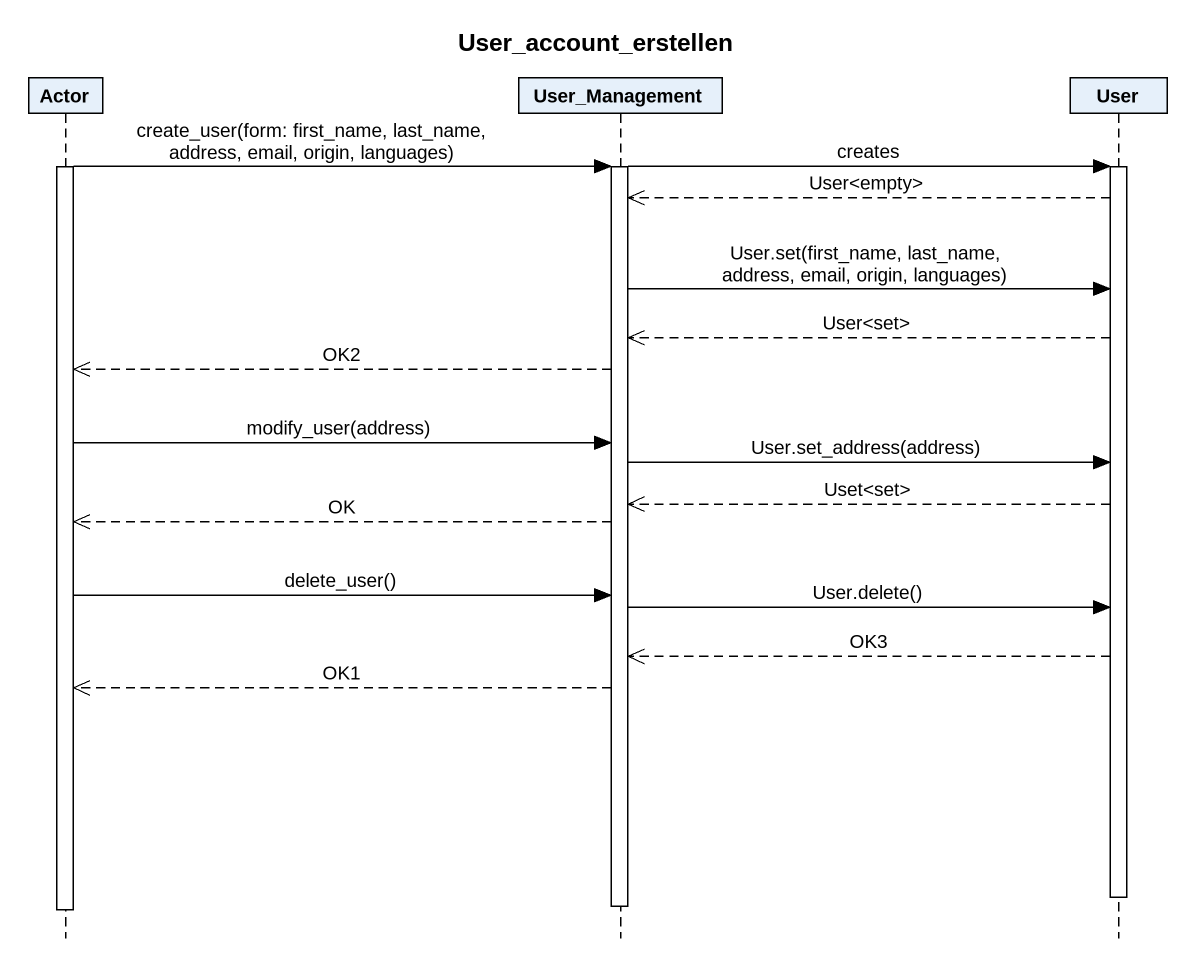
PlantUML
@startuml
title User_account_erstellen
hide footbox
participant "Actor" as Actor_
participant User_Management
participant User

activate Actor_
User_Management -> User : creates
Actor_ -> User_Management : create_user(form: first_name, last_name, address, email, origin, languages)
activate User_Management
activate User
User -->> User_Management : User<empty>
User_Management -> User : User.set(first_name, last_name, address, email, origin, languages)
User -->> User_Management : User<set>
User_Management -->> Actor_ : OK2
Actor_ -> User_Management : modify_user(address)
User_Management -> User : User.set_address(address)
User -->> User_Management : Uset<set>
User_Management -->> Actor_ : OK
Actor_ -> User_Management : delete_user()
User_Management -> User : User.delete()
User -->> User_Management : OK3
User_Management -->> Actor_ : OK1
deactivate User
deactivate User_Management
deactivate Actor_
@enduml
